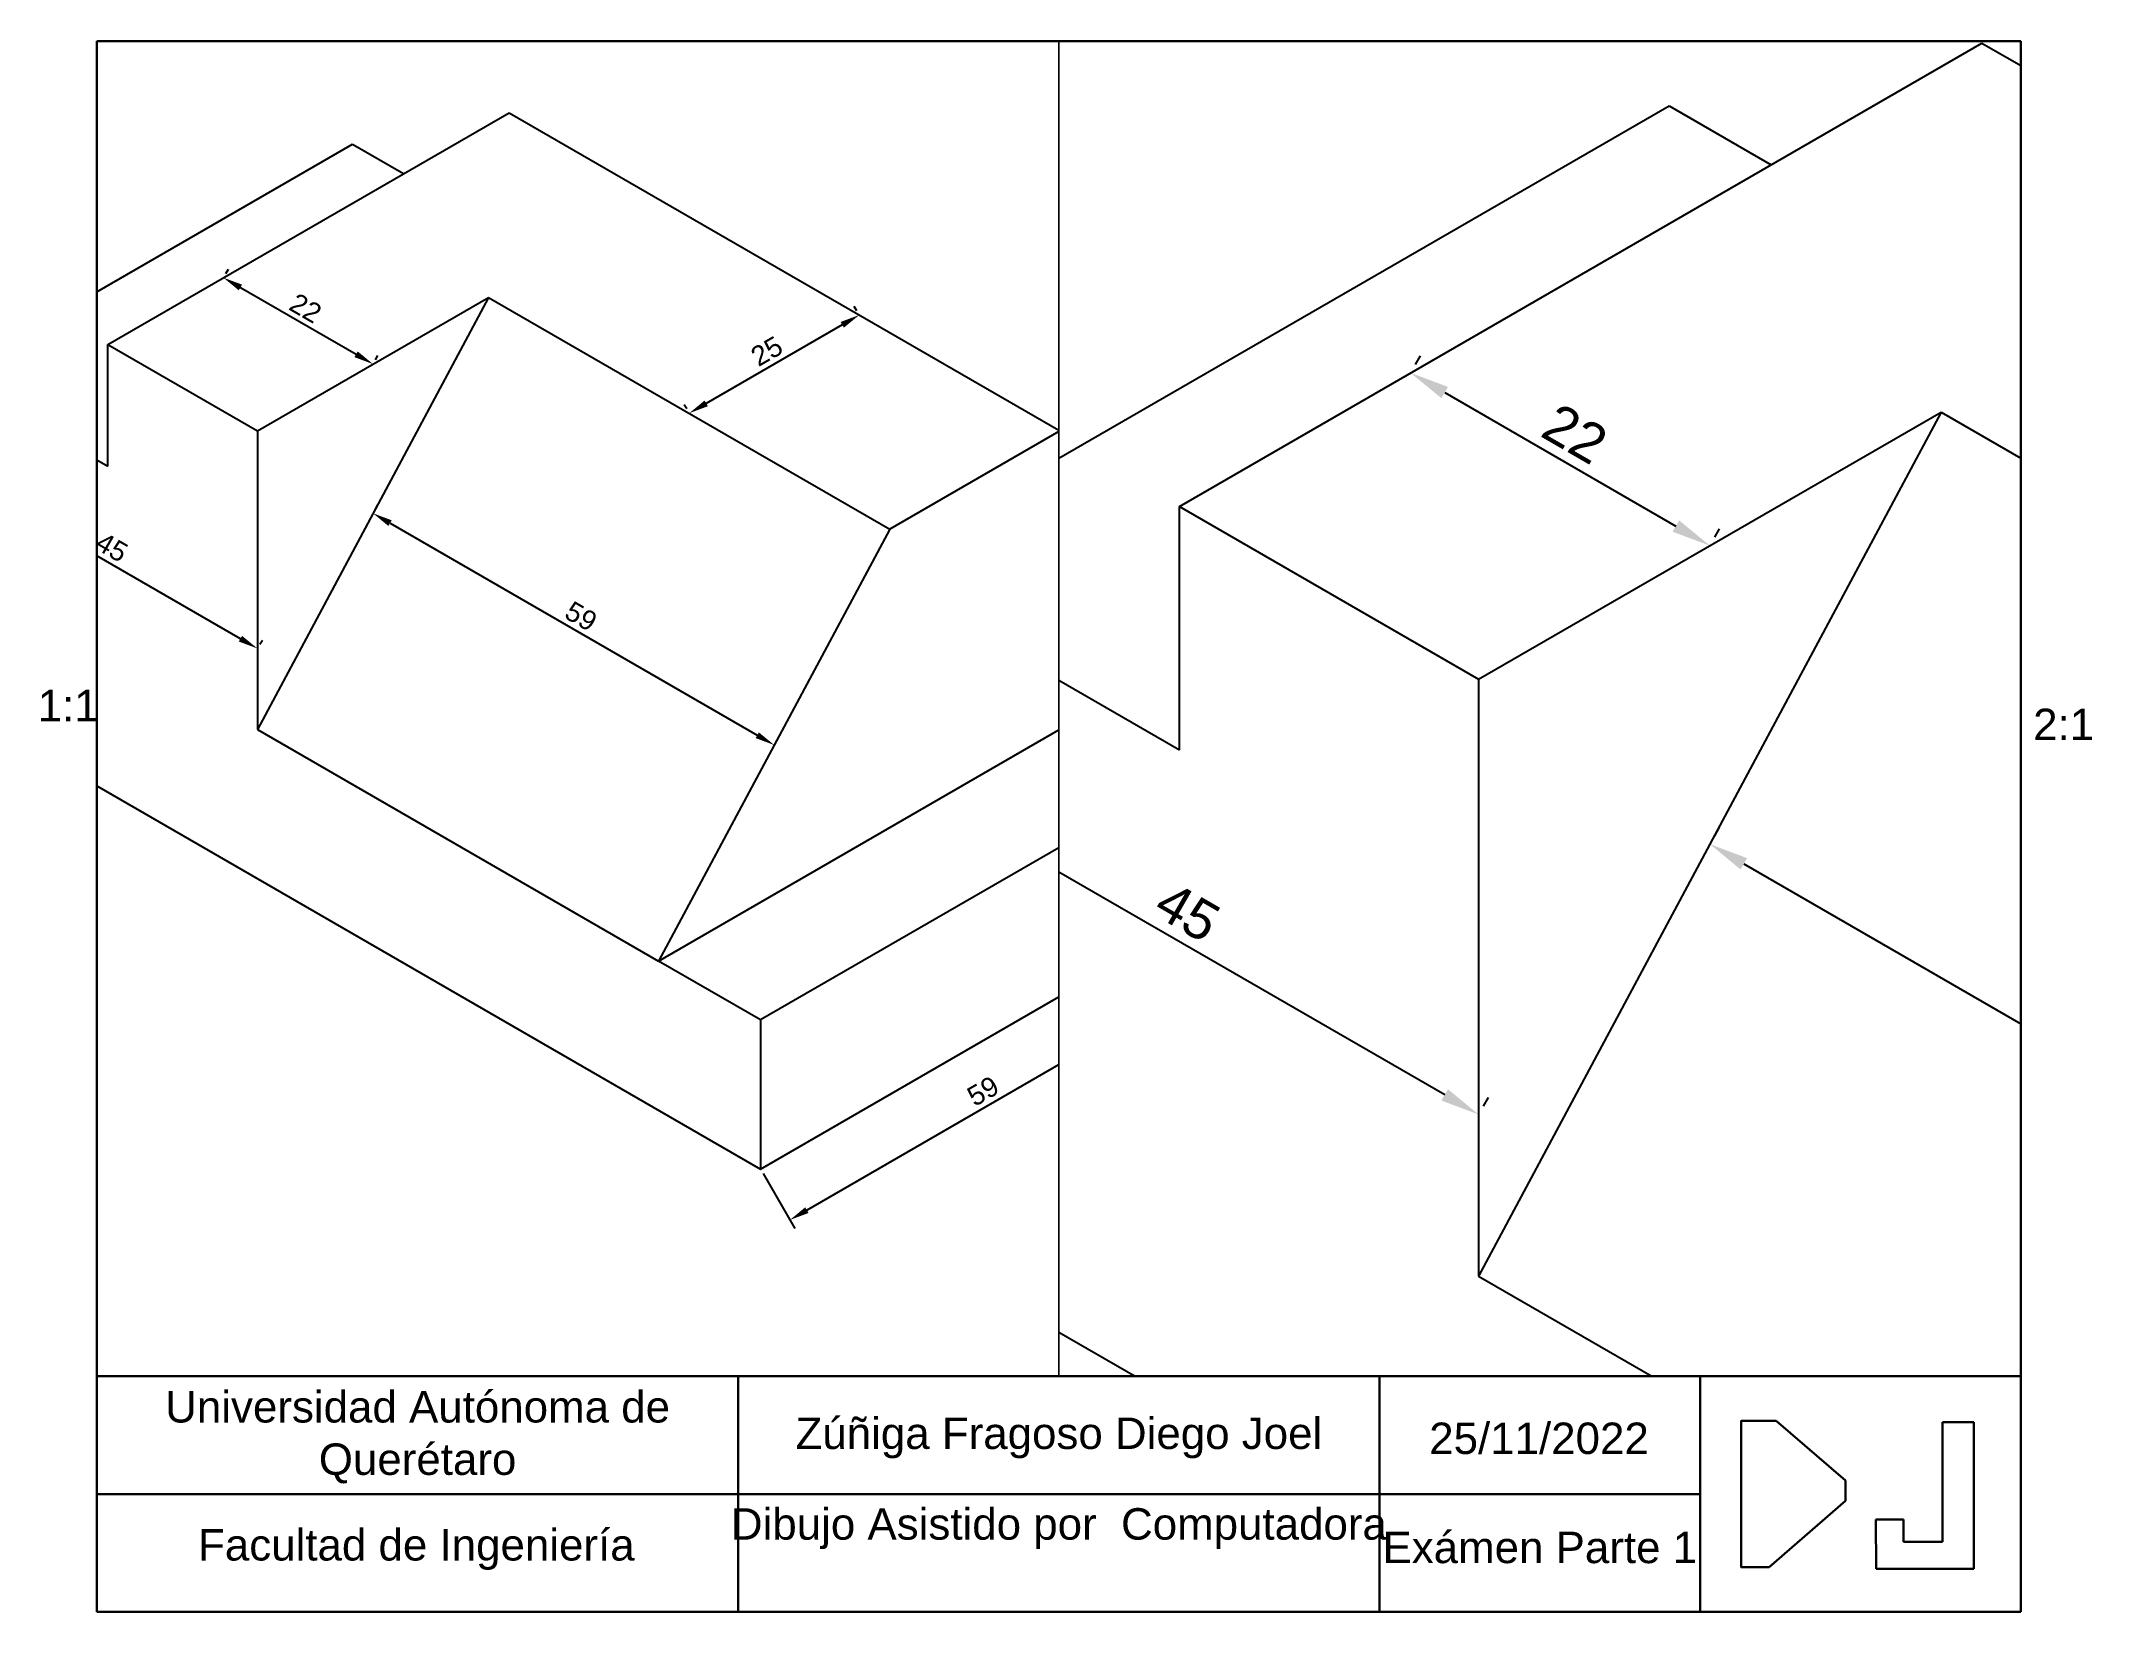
# Paper-space layout 'Layout1' of a CAD drawing. Header units: millimetres. Extents: x 1 to 263, y 0 to 200.
# The model-space entities are those that its viewports show. They can reach past a viewport. Long polylines and large blocks are cut down to what shows.
import ezdxf

# ---------------------------------------------------------------- set-up
doc = ezdxf.new("R2010")
doc.units = ezdxf.units.MM
doc.header["$PDMODE"] = 35
for name, color, linetype, lineweight in [('Cotas', 90, 'Continuous', 25), ('Figura', 140, 'Continuous', 25), ('Marco', 30, 'Continuous', 30)]:
    doc.layers.add(name, color=color, linetype=linetype, lineweight=lineweight)
doc.styles.get("Standard").update_dxf_attribs({"font": 'arial.ttf'})
doc.dimstyles.new('ISO-25', dxfattribs={"dimtxt": 2.5, "dimasz": 2.5, "dimexe": 1.25, "dimexo": 0.625, "dimtad": 1, "dimtxsty": 'Standard', "dimcen": 2.5, "dimadec": 0, "dimazin": 0, "dimtfac": 1, "dimtmove": 0, "dimatfit": 3, "dimfxl": 1, "dimarcsym": 0})

# ---------------------------------------------------------------- blocks, each defined once
blk = doc.blocks.new('Marco 2')
at = {"layer": 'Marco'}
for p, q in [((270, 210), (25, 210)), ((25, 210), (25, 10)), ((270, 10), (270, 210)), ((25, 40), (270, 40)), ((106.67, 40), (106.67, 10)), ((188.33, 40), (188.33, 10)), ((229.17, 40), (229.17, 10)), ((238.85, 34.33), (247.7, 26.73)), ((264.01, 34.17), (260.02, 34.17)), ((260.02, 34.17), (260.02, 18.91)), ((264.01, 15.49), (264.01, 34.17)), ((25, 25), (229.17, 25)), ((247.7, 24.17), (237.97, 15.72)), ((255.07, 21.77), (251.53, 21.77)), ((251.53, 21.77), (251.6, 15.49)), ((255.07, 18.91), (255.07, 21.77)), ((260.02, 18.91), (255.07, 18.91)), ((251.6, 15.49), (264.01, 15.49)), ((25, 10), (270, 10))]:
    blk.add_line(p, q, dxfattribs=at)
for points in [[(237.97, 15.72), (234.38, 15.72), (234.38, 34.33), (238.85, 34.33)], [(247.7, 26.73), (247.7, 24.17)]]:
    blk.add_lwpolyline(points, dxfattribs=at)
at = {"layer": 'Marco', "char_height": 4, "attachment_point": 1}
for s, width, insert in [('\\pxqc;Universidad Autónoma de Querétaro', 81.6667, (25, 38.12)), ('\\pxqc;Zúñiga Fragoso Diego Joel', 81.6667, (106.67, 34.75)), ('\\pxqc;25/11/2022', 40.8333, (188.23, 34.11)), ('\\pxqc;Dibujo Asistido por  Computadora', 81.6667, (106.67, 23.21)), ('\\pxqc;Facultad de Ingeniería', 81.6667, (24.84, 20.55)), ('\\pxqc;Exámen Parte 1', 40.8333, (188.33, 20.22))]:
    blk.add_mtext_dynamic_manual_height_columns(s, width=width, gutter_width=12.5, heights=[0], dxfattribs=dict(at, insert=insert))
blk = doc.blocks.new('*D1')
at = {"layer": 'Cotas', "color": 0, "lineweight": -2, "transparency": 16777216}
for p, q in [((570.68, 129.06), (574.72, 122.06)), ((525.16, 94.89), (571.93, 121.89)), ((519.58, 99.56), (523.62, 92.56))]:
    blk.add_line(p, q, dxfattribs=at)
at = {"layer": 'Cotas', "color": 0, "transparency": 16777216}
for points in [[(571.72, 122.25), (572.14, 121.53), (574.09, 123.14)], [(524.95, 95.25), (525.37, 94.53), (523, 93.64)]]:
    blk.add_solid(points, dxfattribs=at)
at = {"layer": 'Defpoints', "color": 0, "transparency": 16777216}
for p in [(570.36, 129.6), (574.09, 123.14), (519.27, 100.1)]:
    blk.add_point(p, dxfattribs=at)
at = {"layer": 'Cotas', "color": 0, "transparency": 16777216, "insert": (547.59, 110.04), "char_height": 2.5, "attachment_point": 5, "rotation": 30}
blk.add_mtext('59', dxfattribs=at)
blk = doc.blocks.new('*D5')
at = {"layer": 'Cotas', "color": 0, "lineweight": -2, "transparency": 16777216}
for p, q in [((531.51, 209.39), (531.2, 209.93)), ((529.66, 207.6), (512.34, 197.6)), ((509.86, 196.89), (509.55, 197.43))]:
    blk.add_line(p, q, dxfattribs=at)
at = {"layer": 'Cotas', "color": 0, "transparency": 16777216}
for points in [[(529.45, 207.96), (529.87, 207.24), (531.83, 208.85)], [(512.13, 197.96), (512.55, 197.24), (510.18, 196.35)]]:
    blk.add_solid(points, dxfattribs=at)
at = {"layer": 'Defpoints', "color": 0, "transparency": 16777216}
for p in [(531.83, 208.85), (510.18, 196.35), (510.18, 196.35)]:
    blk.add_point(p, dxfattribs=at)
at = {"layer": 'Cotas', "color": 0, "transparency": 16777216, "insert": (520.05, 204.24), "char_height": 2.5, "attachment_point": 5, "rotation": 30}
blk.add_mtext('25', dxfattribs=at)
blk = doc.blocks.new('*D6')
at = {"layer": 'Cotas', "color": 0, "lineweight": -2, "transparency": 16777216}
for p, q in [((470.22, 184.14), (470.53, 184.68)), ((472.07, 182.35), (518.84, 155.35)), ((521.31, 154.64), (521.63, 155.18))]:
    blk.add_line(p, q, dxfattribs=at)
at = {"layer": 'Cotas', "color": 0, "transparency": 16777216}
for points in [[(472.28, 182.71), (471.86, 181.99), (469.91, 183.6)], [(519.04, 155.71), (518.63, 154.99), (521, 154.1)]]:
    blk.add_solid(points, dxfattribs=at)
at = {"layer": 'Defpoints', "color": 0, "transparency": 16777216}
for p in [(469.91, 183.6), (521, 154.1), (521, 154.1)]:
    blk.add_point(p, dxfattribs=at)
at = {"layer": 'Cotas', "color": 0, "transparency": 16777216, "insert": (496.4, 170.49), "char_height": 2.5, "attachment_point": 5, "rotation": 330}
blk.add_mtext('59', dxfattribs=at)
blk = doc.blocks.new('*D8')
at = {"layer": 'Cotas', "color": 0, "lineweight": -2, "transparency": 16777216}
for p, q in [((451.17, 214.14), (451.48, 214.68)), ((453.02, 212.35), (467.74, 203.85)), ((470.22, 203.14), (470.53, 203.68))]:
    blk.add_line(p, q, dxfattribs=at)
at = {"layer": 'Cotas', "color": 0, "transparency": 16777216}
for points in [[(453.23, 212.71), (452.81, 211.99), (450.85, 213.6)], [(467.95, 204.21), (467.53, 203.49), (469.91, 202.6)]]:
    blk.add_solid(points, dxfattribs=at)
at = {"layer": 'Defpoints', "color": 0, "transparency": 16777216}
for p in [(450.85, 213.6), (469.91, 202.6), (469.91, 202.6)]:
    blk.add_point(p, dxfattribs=at)
at = {"layer": 'Cotas', "color": 0, "transparency": 16777216, "insert": (461.32, 209.73), "char_height": 2.5, "attachment_point": 5, "rotation": 330}
blk.add_mtext('22', dxfattribs=at)
blk = doc.blocks.new('*D9')
at = {"layer": 'Cotas', "color": 0, "lineweight": -2, "transparency": 16777216}
for p, q in [((416.52, 189.43), (416.84, 189.97)), ((453.02, 167.64), (418.38, 187.64)), ((455.5, 166.93), (455.81, 167.47))]:
    blk.add_line(p, q, dxfattribs=at)
at = {"layer": 'Cotas', "color": 0, "transparency": 16777216}
for points in [[(418.59, 188), (418.17, 187.28), (416.21, 188.89)], [(453.23, 168), (452.81, 167.28), (455.18, 166.39)]]:
    blk.add_solid(points, dxfattribs=at)
at = {"layer": 'Defpoints', "color": 0, "transparency": 16777216}
for p in [(416.21, 188.89), (416.21, 188.89), (455.18, 166.39)]:
    blk.add_point(p, dxfattribs=at)
at = {"layer": 'Cotas', "color": 0, "transparency": 16777216, "insert": (436.65, 179.28), "char_height": 2.5, "attachment_point": 5, "rotation": 330}
blk.add_mtext('45', dxfattribs=at)

msp = doc.modelspace()

# ---------------------------------------------------------------- linework, layer by layer
at = {"layer": 'Cotas'}
for p, q in [((557.374, 194.097), (570.364, 201.597)), ((557.374, 156.097), (583.355, 171.097))]:
    msp.add_line(p, q, dxfattribs=at)
at = {"layer": 'Figura'}
for p, q in [((436.13, 205.097), (487.226, 234.597)), ((487.226, 234.597), (557.374, 194.097)), ((416.212, 201.097), (467.307, 230.597)), ((467.307, 230.597), (473.802, 226.847)), ((455.183, 194.097), (484.628, 211.097)), ((484.628, 211.097), (455.183, 156.097)), ((484.628, 211.097), (535.723, 181.597)), ((436.13, 189.597), (436.13, 205.097)), ((436.13, 205.097), (455.183, 194.097)), ((416.212, 201.097), (436.13, 189.597)), ((455.183, 194.097), (455.183, 156.097)), ((557.374, 194.097), (535.723, 181.597)), ((557.374, 156.097), (557.374, 194.097)), ((535.723, 181.597), (506.278, 126.597)), ((416.212, 159.597), (519.269, 100.097)), ((455.183, 156.097), (506.278, 126.597)), ((506.278, 126.597), (557.374, 156.097)), ((570.364, 148.597), (557.374, 156.097)), ((570.364, 148.597), (519.269, 119.097)), ((519.269, 100.097), (570.364, 129.597)), ((519.269, 119.097), (506.278, 126.597)), ((519.269, 119.097), (519.269, 100.097))]:
    msp.add_line(p, q, dxfattribs=at)

# ---------------------------------------------------------------- dimensions: what is measured, and where the dimension line sits
at = {"layer": 'Cotas'}
for p1, p2, distance, picture, middle in [((450.853, 213.597), (469.905, 202.597), 0, '*D8', (461.319, 209.725)), ((531.826, 208.847), (510.175, 196.347), 0, '*D5', (520.05, 204.244)), ((455.183, 166.386), (416.212, 188.886), 0, '*D9', (436.645, 179.278)), ((469.905, 183.597), (521.001, 154.097), 0, '*D6', (496.404, 170.494)), ((519.269, 100.097), (570.364, 129.597), -7.456, '*D1', (547.594, 110.036))]:
    dim = msp.add_aligned_dim(p1=p1, p2=p2, distance=distance, dimstyle='ISO-25', dxfattribs=at)
    dim.commit()
    dim.dimension.update_dxf_attribs({"geometry": picture, "text_midpoint": middle})

psp = doc.layouts.get("Layout1")

# ---------------------------------------------------------------- block references
at = {"layer": 'Marco'}
psp.add_blockref('Marco 2', (-16.49, -10), dxfattribs=at)

# ---------------------------------------------------------------- texts
at = {"char_height": 4, "attachment_point": 1}
for s, insert in [('1:1', (0.96, 117.4)), ('2:1', (255.09, 115))]:
    psp.add_mtext_dynamic_manual_height_columns(s, width=10.9083, gutter_width=12.5, heights=[0], dxfattribs=dict(at, insert=insert))

# ---------------------------------------------------------------- viewports
at = {"layer": 'Marco', "view_target_point": (54.365, 110)}
psp.add_viewport(center=(69.76, 115), size=(122.5, 170), view_center_point=(441.633, 48.729), view_height=170, dxfattribs=at)
vp = psp.add_viewport(center=(192.26, 115), size=(122.5, 170), view_center_point=(404.713, 82.224), view_height=85, status=3, dxfattribs=at)
vp.frozen_layers = ['Marco']

doc.saveas('drawing.dxf')
